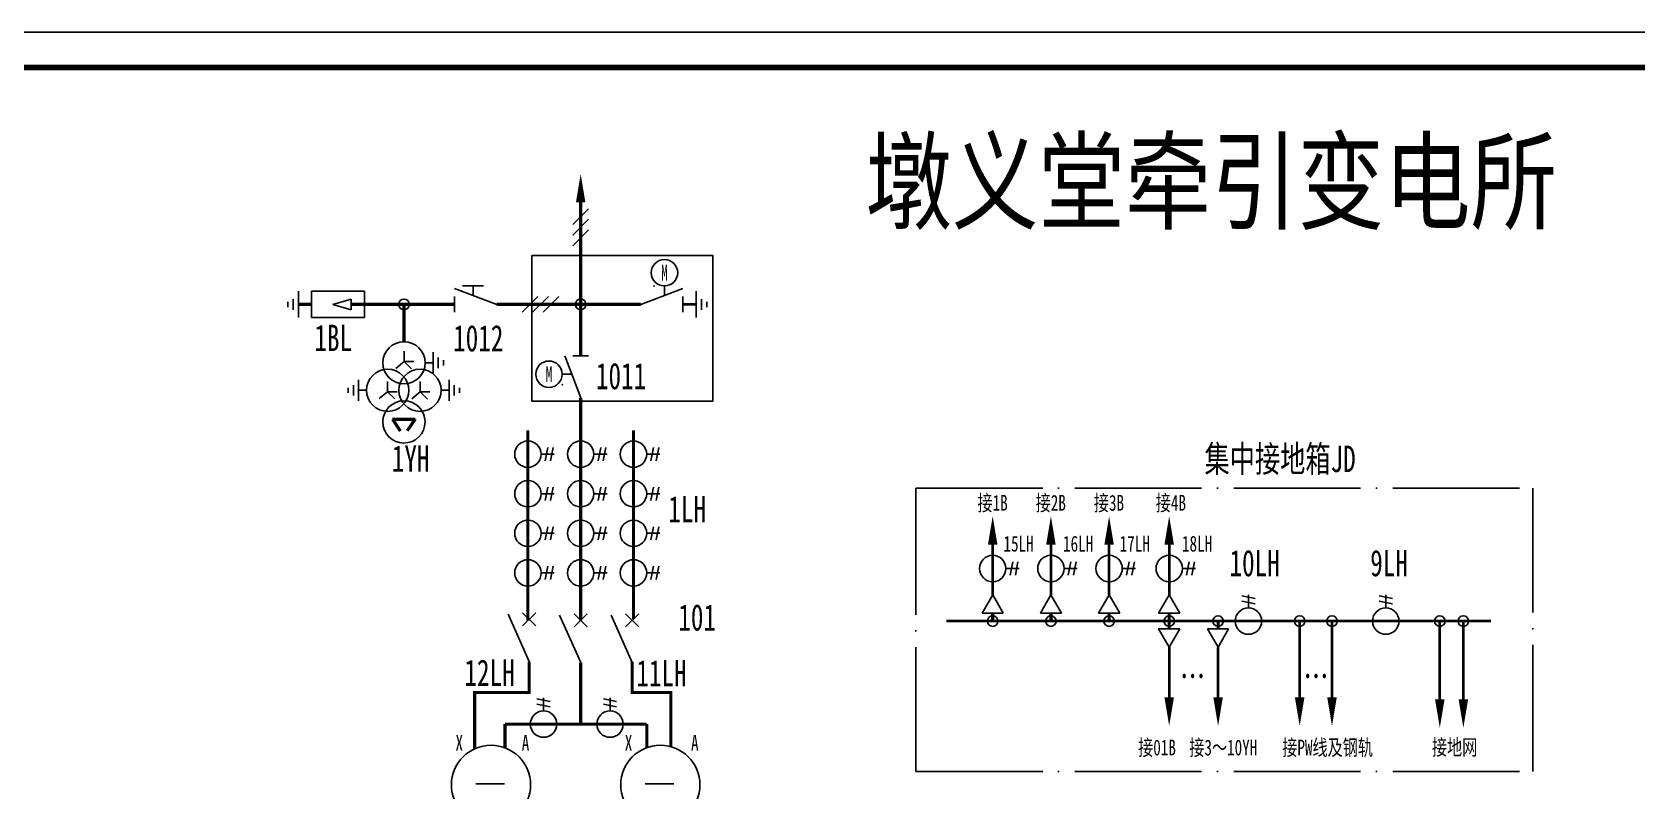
# Model space of a CAD drawing. Header units: millimetres. Extents: x 10667 to 23854, y -3427 to -2899.
# Drawn here: x 15199.4 to 15503.4, y -3042.6 to -2898.8 of the extents above; entities that cross this region are included whole.
import ezdxf
from ezdxf.enums import TextEntityAlignment as Align

# ---------------------------------------------------------------- set-up
doc = ezdxf.new("R2010")
doc.units = ezdxf.units.MM
doc.header["$LTSCALE"] = 10
doc.linetypes.add('ACAD_ISO04W100', pattern=[30, 24, -3, 0, -3])
doc.linetypes.add('DASHED', pattern=[11, 5, 0.5, 5, 0.5])
for name, color, linetype in [('3', 3, 'Continuous'), ('4', 1, 'Continuous'), ('BLOCK', 3, 'Continuous'), ('BOX', 7, 'Continuous'), ('LINE', 7, 'Continuous'), ('TEXT', 2, 'Continuous'), ('设    备', 3, 'Continuous'), ('设备编号', 2, 'Continuous'), ('连 接 线', 1, 'Continuous')]:
    doc.layers.add(name, color=color, linetype=linetype)
doc.layers.add('5', color=5, linetype='Continuous', lineweight=50)
doc.styles.add('HZ', font='SimSun.ttf', dxfattribs={"width": 0.7})
doc.styles.add('JH1', font='NSimSun.ttf', dxfattribs={"width": 0.8})

# ---------------------------------------------------------------- blocks, each defined once
blk = doc.blocks.new('$110DLQ')
at = {"layer": 'BLOCK', "color": 3}
for p, q in [((-4, 1), (0, -8)), ((1.25, 1.25), (-1.25, -1.25)), ((-1.25, 1.25), (1.25, -1.25))]:
    blk.add_line(p, q, dxfattribs=at)
blk = doc.blocks.new('$LH')
at = {"color": 3}
for p, q in [((3.79, 1.25), (3.29, -1.25)), ((4.79, 1.25), (4.29, -1.25)), ((2.5, 0), (5, 0))]:
    blk.add_line(p, q, dxfattribs=at)
blk.add_circle((0, 0), 2.5, dxfattribs=at)
blk = doc.blocks.new('$3XB')
at = {"layer": 'BLOCK'}
for p, q in [((1.5, 3.5), (-1.5, 0.5)), ((1.5, 1.5), (-1.5, -1.5)), ((1.5, -0.5), (-1.5, -3.5))]:
    blk.add_line(p, q, dxfattribs=at)
blk = doc.blocks.new('$JT')
at = {"color": 3}
blk.add_lwpolyline([(0, 0, 1.8, 0, 0), (0, 5.41, 0, 0, 0)], format="xyseb", dxfattribs=at)
blk = doc.blocks.new('$SGK1')
at = {"layer": 'BLOCK'}
for p, q in [((-3, 0), (0, -8)), ((-1.5, 0), (1.5, 0))]:
    blk.add_line(p, q, dxfattribs=at)
at = {"layer": 'TEXT', "color": 3}
for p, q in [((-3.5, -1.5), (-3.5, -5.5)), ((-1.6875, -3.5), (-3.5, -3.5))]:
    blk.add_line(p, q, dxfattribs=at)
blk = doc.blocks.new('$LH_11')
at = {"color": 3}
for p, q in [((2.5, -4.5), (5, -4.5)), ((3.79, -3.25), (3.29, -5.75)), ((4.79, -3.25), (4.29, -5.75))]:
    blk.add_line(p, q, dxfattribs=at)
at = {"color": 3, "const_width": 0.5}
blk.add_lwpolyline([(0, 0), (0, -9)], dxfattribs=at)
at = {"color": 3}
blk.add_circle((0, -4.5), 2.5, dxfattribs=at)
at = {"color": 4}
for p in [(0, 0), (0, -9)]:
    blk.add_point(p, dxfattribs=at)
blk = doc.blocks.new('LH_11')
blk.add_blockref('$LH_11', (0, 0))

msp = doc.modelspace()

# ---------------------------------------------------------------- linework, layer by layer
at = {"color": 3}
for centre in [(15286.36, -3041.41), (15318.42, -3041.41)]:
    msp.add_circle(centre, 7.5, dxfattribs=at)
at = {"layer": '4', "color": 2}
msp.add_lwpolyline([(10666.54, -2898.77), (23853.86, -2898.77), (23853.86, -3426.84), (10666.54, -3426.84)], close=True, dxfattribs=at)
at = {"layer": '5', "color": 2}
for p, q in [((15267.71, -2972.1), (15269.18, -2974.35)), ((15267.71, -2972.1), (15271.98, -2972.1)), ((15271.98, -2972.1), (15270.5, -2974.35))]:
    msp.add_line(p, q, dxfattribs=at)
at = {"layer": 'BOX', "const_width": 1.05}
msp.add_lwpolyline([(10677.66, -2905.48), (23845.41, -2905.48), (23845.41, -3422.56), (10677.66, -3422.56)], close=True, dxfattribs=at)
at = {"layer": '设    备', "color": 3}
for p, q in [((15249.88, -2947.87), (15249.88, -2952.87)), ((15252.38, -2947.87), (15262.38, -2947.87)), ((15252.38, -2952.87), (15252.38, -2947.87)), ((15262.38, -2947.87), (15262.38, -2952.87)), ((15319.21, -2948.68), (15319.21, -2946.87)), ((15325.21, -2952.87), (15325.21, -2947.87)), ((15247.88, -2949.87), (15247.88, -2950.87)), ((15248.88, -2949.37), (15248.88, -2951.37)), ((15259.88, -2949.37), (15256.38, -2950.37)), ((15256.38, -2950.37), (15259.88, -2951.37)), ((15259.88, -2951.37), (15259.88, -2949.37)), ((15326.21, -2951.37), (15326.21, -2949.37)), ((15327.21, -2950.87), (15327.21, -2949.87)), ((15262.38, -2952.87), (15252.38, -2952.87)), ((15275.38, -2959.44), (15275.38, -2963.44)), ((15276.38, -2962.44), (15276.38, -2960.44)), ((15260.29, -2967.65), (15260.29, -2965.65)), ((15261.29, -2964.65), (15261.29, -2968.65)), ((15278.41, -2964.65), (15278.41, -2968.65)), ((15279.41, -2967.65), (15279.41, -2965.65)), ((15301.65, -2963.6), (15299.84, -2963.6))]:
    msp.add_line(p, q, dxfattribs=at)
at = {"layer": '设    备'}
for p, q in [((15322.71, -2947.37), (15314.71, -2950.37)), ((15322.71, -2948.87), (15322.71, -2951.87)), ((15269.9, -2959.25), (15269.9, -2961.2)), ((15300.34, -2960.1), (15303.34, -2968.1)), ((15301.84, -2960.1), (15304.84, -2960.1)), ((15269.9, -2961.22), (15268.33, -2962.53)), ((15269.9, -2961.2), (15271.72, -2961.2)), ((15269.9, -2961.2), (15271.29, -2962.57)), ((15273.88, -2961.44), (15275.38, -2961.44)), ((15277.38, -2961.94), (15277.38, -2960.94)), ((15259.29, -2967.15), (15259.29, -2966.15)), ((15266.78, -2964.96), (15266.78, -2966.91)), ((15272.93, -2964.98), (15272.93, -2966.93)), ((15280.41, -2967.15), (15280.41, -2966.15)), ((15262.79, -2966.65), (15261.29, -2966.65)), ((15266.78, -2966.93), (15265.2, -2968.23)), ((15266.78, -2966.91), (15268.16, -2968.28)), ((15266.78, -2966.93), (15268.6, -2966.93)), ((15272.93, -2966.95), (15271.36, -2968.26)), ((15272.93, -2966.93), (15274.32, -2968.3)), ((15272.93, -2966.93), (15274.75, -2966.93)), ((15276.91, -2966.65), (15278.41, -2966.65))]:
    msp.add_line(p, q, dxfattribs=at)
at = {"layer": '设    备', "color": 3}
for points, const_width in [([(15252.38, -2950.37), (15249.88, -2950.37)], 0.6), ([(15259.88, -2950.37), (15262.38, -2950.37)], 0.6), ([(15322.71, -2950.37), (15325.21, -2950.37)], 0.5)]:
    msp.add_lwpolyline(points, dxfattribs=dict(at, const_width=const_width))
at = {"layer": '设    备'}
for centre, radius in [((15319.21, -2944.37), 2.5), ((15269.88, -2961.44), 4), ((15266.79, -2966.65), 4), ((15272.91, -2966.65), 4), ((15297.34, -2963.6), 2.5), ((15269.86, -2972.64), 4)]:
    msp.add_circle(centre, radius, dxfattribs=at)
at = {"layer": '设    备', "color": 4}
for p in [(15317.21, -2946.88), (15299.85, -2965.59)]:
    msp.add_point(p, dxfattribs=at)
at = {"layer": '设    备'}
for p in [(15314.71, -2950.37), (15322.71, -2950.37), (15303.34, -2960.1), (15303.34, -2968.1)]:
    msp.add_point(p, dxfattribs=at)
at = {"layer": '连 接 线', "color": 0, "linetype": 'ACAD_ISO04W100', "ltscale": 0.1}
for p, q in [((15366.84, -2985.2), (15483.66, -2985.2)), ((15366.84, -2985.2), (15366.84, -3038.88)), ((15483.66, -3038.88), (15483.66, -2985.2)), ((15366.84, -3038.88), (15483.66, -3038.88))]:
    msp.add_line(p, q, dxfattribs=at)
at = {"layer": '连 接 线', "color": 3}
for p, q in [((15381.37, -3005.42), (15379.37, -3008.88)), ((15383.37, -3008.88), (15381.37, -3005.42)), ((15392.4, -3005.42), (15390.4, -3008.88)), ((15394.4, -3008.88), (15392.4, -3005.42)), ((15403.42, -3005.42), (15401.42, -3008.88)), ((15405.42, -3008.88), (15403.42, -3005.42)), ((15414.8, -3005.42), (15412.8, -3008.88)), ((15416.8, -3008.88), (15414.8, -3005.42)), ((15379.37, -3008.88), (15383.37, -3008.88)), ((15390.4, -3008.88), (15394.4, -3008.88)), ((15401.42, -3008.88), (15405.42, -3008.88)), ((15412.8, -3008.88), (15416.8, -3008.88)), ((15412.8, -3011.88), (15414.8, -3015.34)), ((15416.8, -3011.88), (15412.8, -3011.88)), ((15414.8, -3015.34), (15416.8, -3011.88)), ((15422.06, -3011.88), (15424.06, -3015.34)), ((15426.06, -3011.88), (15422.06, -3011.88)), ((15424.06, -3015.34), (15426.06, -3011.88)), ((15283.48, -3041.21), (15288.92, -3041.21)), ((15315.54, -3041.21), (15320.98, -3041.21))]:
    msp.add_line(p, q, dxfattribs=at)
at = {"layer": '连 接 线'}
for points, const_width in [([(15303.34, -2960.1), (15303.34, -2931.05)], 0.6), ([(15262.38, -2950.37), (15268.24, -2950.37)], 0.6), ([(15268.24, -2950.37), (15279.45, -2950.37), (15279.45, -2950.37)], 0.6), ([(15269.88, -2957.44), (15269.88, -2950.37)], 0.6), ([(15287.45, -2950.37), (15314.71, -2950.37)], 0.6), ([(15287.45, -2950.37), (15303.34, -2950.37)], 0.6), ([(15303.34, -2974.25), (15303.34, -2968.1)], 0.6), ([(15303.34, -3010.25), (15303.34, -3005.75)], 0.6), ([(15381.37, -3010.38), (15381.37, -3008.88)], 0.6), ([(15392.4, -3010.38), (15392.4, -3008.88)], 0.6), ([(15403.42, -3010.38), (15403.42, -3008.88)], 0.6), ([(15414.8, -3010.38), (15414.8, -3008.88)], 0.6), ([(15372.6, -3010.38), (15475.74, -3010.38)], 0.5), ([(15414.8, -3010.38), (15414.8, -3011.88)], 0.6), ([(15424.06, -3010.38), (15424.06, -3011.88)], 0.6), ([(15439.51, -3010.38), (15439.51, -3025.34)], 0.5), ([(15445.63, -3010.38), (15445.63, -3025.34)], 0.5), ([(15466.05, -3010.24), (15466.05, -3025.2)], 0.5), ([(15470.51, -3010.24), (15470.51, -3025.2)], 0.5), ([(15283.25, -3034.59), (15283.25, -3023.91), (15293.59, -3023.9), (15293.59, -3018.06)], 0.6), ([(15303.34, -3029.91), (15303.34, -3018.25)], 0.6), ([(15320.41, -3034.18), (15320.41, -3023.91), (15313.1, -3023.9), (15313.1, -3018.06)], 0.6), ([(15289.02, -3029.91), (15289.02, -3034.4)], 0.6), ([(15303.34, -3029.91), (15289.02, -3029.91)], 0.6), ([(15303.34, -3029.91), (15315.87, -3029.91)], 0.6), ([(15315.87, -3029.91), (15315.87, -3034.36)], 0.6)]:
    msp.add_lwpolyline(points, dxfattribs=dict(at, const_width=const_width))
at = {"layer": '连 接 线', "color": 3, "linetype": 'DASHED'}
msp.add_lwpolyline([(15294.1, -2941.1), (15328.36, -2941.1), (15328.36, -2968.73), (15294.1, -2968.73)], close=True, dxfattribs=at)
at = {"layer": '连 接 线', "color": 3, "const_width": 0.6}
for points in [[(15293.34, -2974.25), (15293.34, -3010.31)], [(15303.34, -2974.25), (15303.34, -3005.75)], [(15313.34, -2974.25), (15313.34, -3010.01)]]:
    msp.add_lwpolyline(points, dxfattribs=at)
at = {"layer": '连 接 线', "color": 6, "linetype": 'DASHED', "ltscale": 0.5, "const_width": 0.5}
for points in [[(15381.37, -3005.42), (15381.37, -2995.42)], [(15392.4, -3005.42), (15392.4, -2995.42)], [(15403.42, -3005.42), (15403.42, -2995.42)], [(15414.8, -3005.42), (15414.8, -2995.42)], [(15414.8, -3015.34), (15414.8, -3025.34)], [(15424.06, -3015.34), (15424.06, -3025.34)]]:
    msp.add_lwpolyline(points, dxfattribs=at)
at = {"layer": '连 接 线', "color": 3}
for centre in [(15269.88, -2950.37), (15303.34, -2950.37), (15381.37, -3010.38), (15392.4, -3010.38), (15403.42, -3010.38), (15414.8, -3010.38), (15424.06, -3010.38), (15439.51, -3010.38), (15445.63, -3010.38), (15466.05, -3010.38), (15470.51, -3010.38)]:
    msp.add_circle(centre, 1, dxfattribs=at)

# ---------------------------------------------------------------- block references
at = {"layer": 'LINE'}
for name, p in [('$3XB', (15303.34, -2935.75)), ('$110DLQ', (15293.59, -3010.06)), ('$110DLQ', (15303.34, -3010.25)), ('$110DLQ', (15313.1, -3010.25))]:
    msp.add_blockref(name, p, dxfattribs=at)
at = {"layer": 'LINE', "xscale": -1}
for name, p, rotation in [('$SGK1', (15279.45, -2950.37), 90), ('$3XB', (15295.73, -2950.37), 270)]:
    msp.add_blockref(name, p, dxfattribs=dict(at, rotation=rotation))
at = {"layer": '设    备'}
for name, p in [('$LH', (15293.34, -2978.75)), ('$LH', (15303.34, -2978.75)), ('$LH', (15313.34, -2978.75)), ('$LH', (15293.34, -2986.25)), ('$LH', (15303.34, -2986.25)), ('$LH', (15313.34, -2986.25)), ('$LH', (15293.34, -2993.75)), ('$LH', (15303.34, -2993.75)), ('$LH', (15313.34, -2993.75)), ('LH_11', (15381.37, -2995.92)), ('LH_11', (15392.4, -2995.92)), ('LH_11', (15403.42, -2995.92)), ('LH_11', (15414.8, -2995.92)), ('$LH', (15293.34, -3001.25)), ('$LH', (15303.34, -3001.25)), ('$LH', (15313.34, -3001.25))]:
    msp.add_blockref(name, p, dxfattribs=at)
at = {"layer": '设    备', "rotation": 90}
for name, p in [('LH_11', (15425.31, -3010.38)), ('LH_11', (15451.31, -3010.38)), ('$LH', (15296.31, -3029.91)), ('$LH', (15308.9, -3029.91))]:
    msp.add_blockref(name, p, dxfattribs=at)
at = {"layer": '连 接 线', "color": 3}
for p in [(15303.34, -2931.05), (15381.37, -2995.92), (15392.4, -2995.92), (15403.42, -2995.92), (15414.8, -2995.92)]:
    msp.add_blockref('$JT', p, dxfattribs=at)
at = {"layer": '连 接 线', "color": 3, "rotation": 180}
for p in [(15414.8, -3024.84), (15424.06, -3024.84), (15439.51, -3024.84), (15445.63, -3024.84), (15466.05, -3025.2), (15470.51, -3025.2)]:
    msp.add_blockref('$JT', p, dxfattribs=at)

# ---------------------------------------------------------------- texts
at = {"layer": '3', "linetype": 'DASHED', "style": 'JH1', "width": 0.8}
msp.add_text('墩义堂牵引变电所', height=15, dxfattribs=at).set_placement((15357.29, -2934.58))
at = {"layer": 'TEXT', "color": 7, "style": 'HZ', "width": 0.7}
for p in [(15419.23, -3023.38), (15442.6, -3023.38)]:
    msp.add_text('…', height=5, dxfattribs=at).set_placement(p, align=Align.CENTER)
at = {"layer": '设    备', "style": 'HZ', "width": 0.62}
for p in [(15319.21, -2944.37), (15297.34, -2963.6)]:
    msp.add_text('M', height=3, dxfattribs=at).set_placement(p, align=Align.MIDDLE)
at = {"layer": '设备编号', "color": 6, "style": 'HZ', "width": 0.7}
for s, height, p in [('1BL', 5, (15252.91, -2959.22)), ('1012', 5, (15279.18, -2959.28)), ('1011', 5, (15306.23, -2966.44)), ('1YH', 5, (15267.57, -2982.06)), ('1LH', 5, (15319.93, -2991.65)), ('15LH', 3, (15383.42, -2997.21)), ('16LH', 3, (15394.69, -2997.21)), ('17LH', 3, (15405.42, -2997.21)), ('18LH', 3, (15417.22, -2997.21)), ('10LH', 5, (15426.22, -3001.88)), ('9LH', 5, (15452.87, -3001.88)), ('101', 5, (15321.83, -3012.18)), ('12LH', 5, (15281.32, -3022.66)), ('11LH', 5, (15313.88, -3022.74)), ('X', 3, (15279.63, -3034.94)), ('A', 3, (15292.18, -3034.94)), ('X', 3, (15311.69, -3034.94)), ('A', 3, (15324.24, -3034.94))]:
    msp.add_text(s, height=height, dxfattribs=at).set_placement(p)
for s, height, p in [('集中接地箱JD', 5, (15435.8, -2982.14)), ('接1B', 3, (15381.35, -2989.47)), ('接2B', 3, (15392.37, -2989.47)), ('接3B', 3, (15403.39, -2989.47)), ('接4B', 3, (15415.12, -2989.47)), ('接01B', 3, (15412.49, -3035.84)), ('接3～10YH', 3, (15425.04, -3035.84)), ('接PW线及钢轨', 3, (15444.8, -3035.84)), ('接地网', 3, (15468.85, -3035.77))]:
    msp.add_text(s, height=height, dxfattribs=at).set_placement(p, align=Align.CENTER)

doc.saveas('drawing.dxf')
